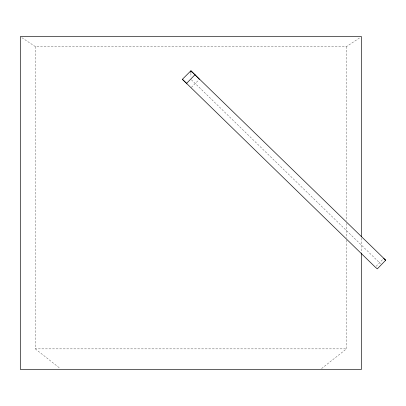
<?xml version="1.0" encoding="UTF-8"?>
<svg xmlns="http://www.w3.org/2000/svg" width="406" height="406" viewBox="0 0 406 406"><rect width="100%" height="100%" fill="white"/><g stroke="black" fill="none" stroke-linecap="round" stroke-linejoin="round"><path stroke-width="0.3" stroke-dasharray="2.03 1.52" d="M376.129 266.275L383.259 258.901M191.338 87.412L199.016 79.733M321.552 368.572L346.511 348.871L346.511 238.596M21.853 37.682L35.312 46.568L346.511 46.568L359.97 37.682M35.312 46.568L35.312 348.871L346.511 348.871M35.312 348.871L60.266 368.572M191.363 79.749L380.498 263.672M361.523 238.17L361.523 252.745M346.511 46.568L346.511 220.854M346.511 223.386L346.511 237.962M190.911 73.212L190.911 76.871"/><path stroke-width="0.61" d="M385.7 260.2L377.316 268.873L375.291 267.143L182.38 79.307L190.911 70.776L385.7 260.2L383.675 258.465M186.841 83.88L186.567 83.377L194.981 74.734L195.119 74.983M182.38 79.307L186.567 83.377M199.442 79.307L190.911 70.776L190.911 72.603M361.523 236.901L361.523 36.652L20.3 36.652L20.3 369.348L361.523 369.348L361.523 253.38"/></g></svg>
